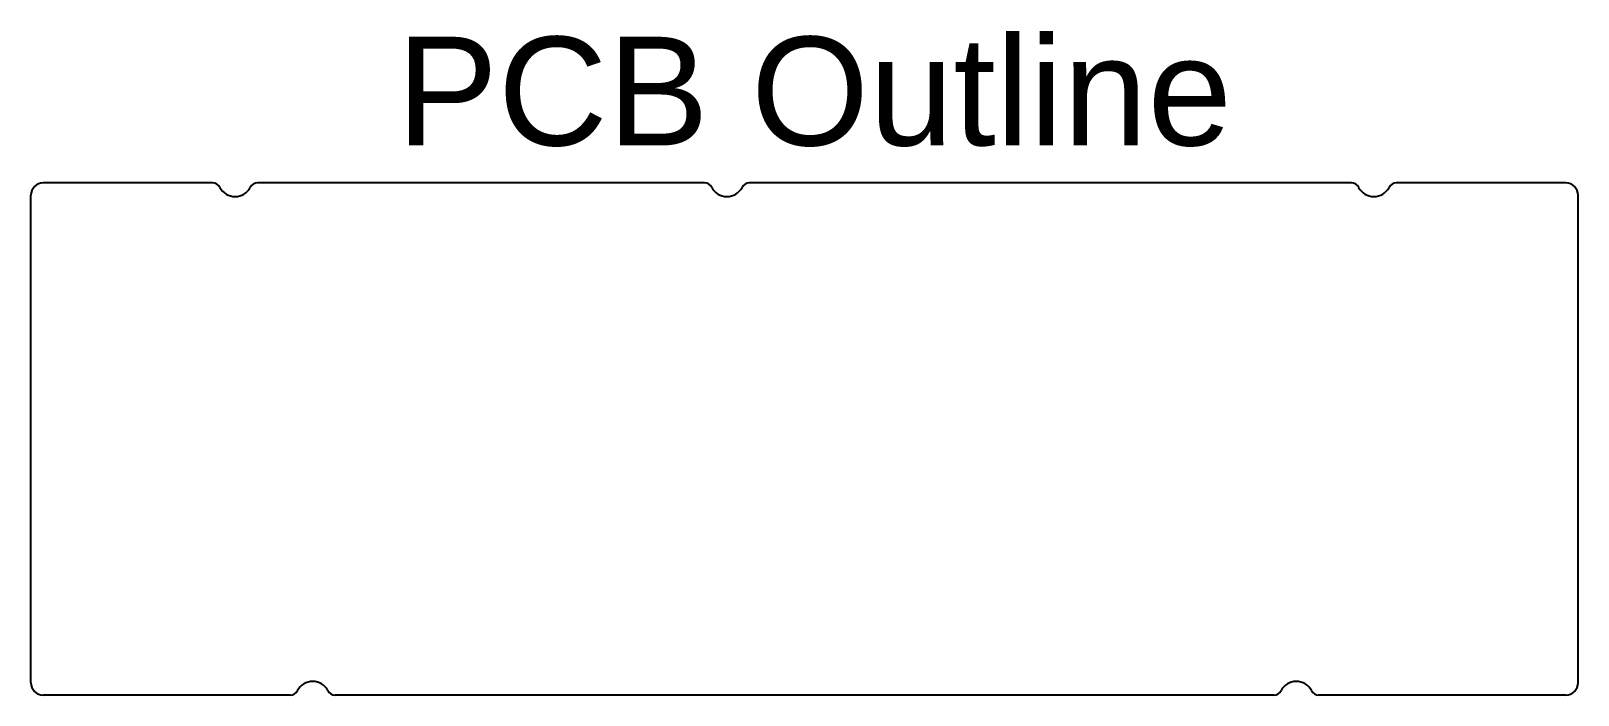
# Model space of a CAD drawing. Header units: millimetres. Extents: x 0 to 285, y 4 to 126.
import ezdxf

# ---------------------------------------------------------------- set-up
doc = ezdxf.new("R2010")
doc.units = ezdxf.units.MM
doc.header["$MEASUREMENT"] = 0
doc.layers.add('VISIBLE', color=7, linetype='Continuous')
doc.styles.get("Standard").update_dxf_attribs({"font": 'arial.ttf'})

msp = doc.modelspace()

# ---------------------------------------------------------------- linework, layer by layer
at = {"layer": 'VISIBLE'}
for p, q in [((33.45, 98), (2.25, 98)), ((123.94, 98), (41.7, 98)), ((243, 98), (132.19, 98)), ((282.45, 98), (251.25, 98)), ((0, 6.05), (0, 95.75)), ((284.7, 6.05), (284.7, 95.75)), ((47.74, 3.8), (2.25, 3.8)), ((228.71, 3.8), (55.99, 3.8)), ((282.45, 3.8), (236.96, 3.8))]:
    msp.add_line(p, q, dxfattribs=at)
for centre, radius, start, end in [((2.25, 95.75), 2.25, 90, 180), ((33.45, 96.5), 1.5, 27.5399, 90), ((37.57, 98.65), 3.15, 207.5399, 332.4601), ((41.7, 96.5), 1.5, 90, 152.4601), ((123.94, 96.5), 1.5, 27.5399, 90), ((128.06, 98.65), 3.15, 207.5399, 332.4601), ((132.19, 96.5), 1.5, 90, 152.4601), ((243, 96.5), 1.5, 27.5399, 90), ((247.12, 98.65), 3.15, 207.5399, 332.4601), ((251.25, 96.5), 1.5, 90, 152.4601), ((282.45, 95.75), 2.25, 0, 90), ((2.25, 6.05), 2.25, 180, 270), ((51.86, 3.15), 3.15, 27.5399, 152.4601), ((232.84, 3.15), 3.15, 27.5399, 152.4601), ((282.45, 6.05), 2.25, 270, 0), ((47.74, 5.3), 1.5, 270, 332.4601), ((55.99, 5.3), 1.5, 207.5399, 270), ((228.71, 5.3), 1.5, 270, 332.4601), ((236.96, 5.3), 1.5, 207.5399, 270)]:
    msp.add_arc(centre, radius, start, end, dxfattribs=at)

# ---------------------------------------------------------------- texts
at = {"insert": (67.3, 124.9), "char_height": 20, "attachment_point": 1}
msp.add_mtext_dynamic_manual_height_columns('PCB Outline', width=165.1992, gutter_width=1, heights=[0], dxfattribs=at)

doc.saveas('drawing.dxf')
